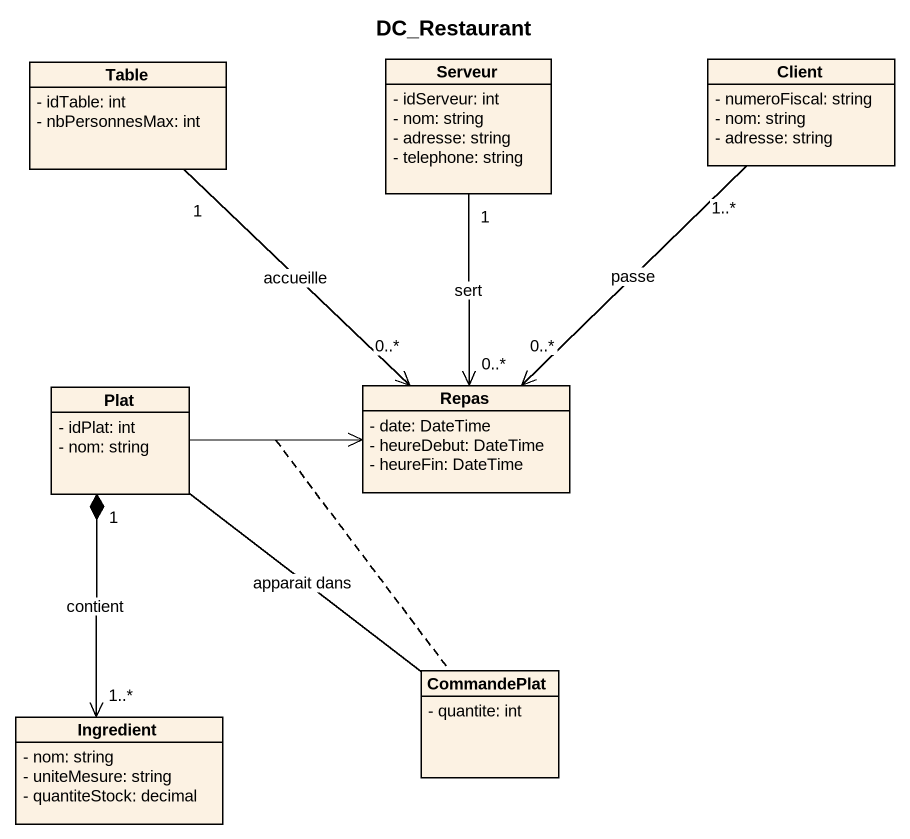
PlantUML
@startuml
title DC_Restaurant
hide circle
hide empty members
skinparam classAttributeIconSize 0
class Table {
  - idTable: int
  - nbPersonnesMax: int
}
class Serveur {
  - idServeur: int
  - nom: string
  - adresse: string
  - telephone: string
}
class Client {
  - numeroFiscal: string
  - nom: string
  - adresse: string
}
class Plat {
  - idPlat: int
  - nom: string
}
class Repas {
  - date: DateTime
  - heureDebut: DateTime
  - heureFin: DateTime
}
class CommandePlat {
  - quantite: int
}
class Ingredient {
  - nom: string
  - uniteMesure: string
  - quantiteStock: decimal
}
Table "1" --> "0..*" Repas : accueille
Serveur "1" --> "0..*" Repas : sert
Client "1..*" --> "0..*" Repas : passe
Plat -right-> Repas
(Plat, Repas) .. CommandePlat
Plat -- CommandePlat : apparait dans
Ingredient "1..*" <-up-* "1" Plat : contient
@enduml
